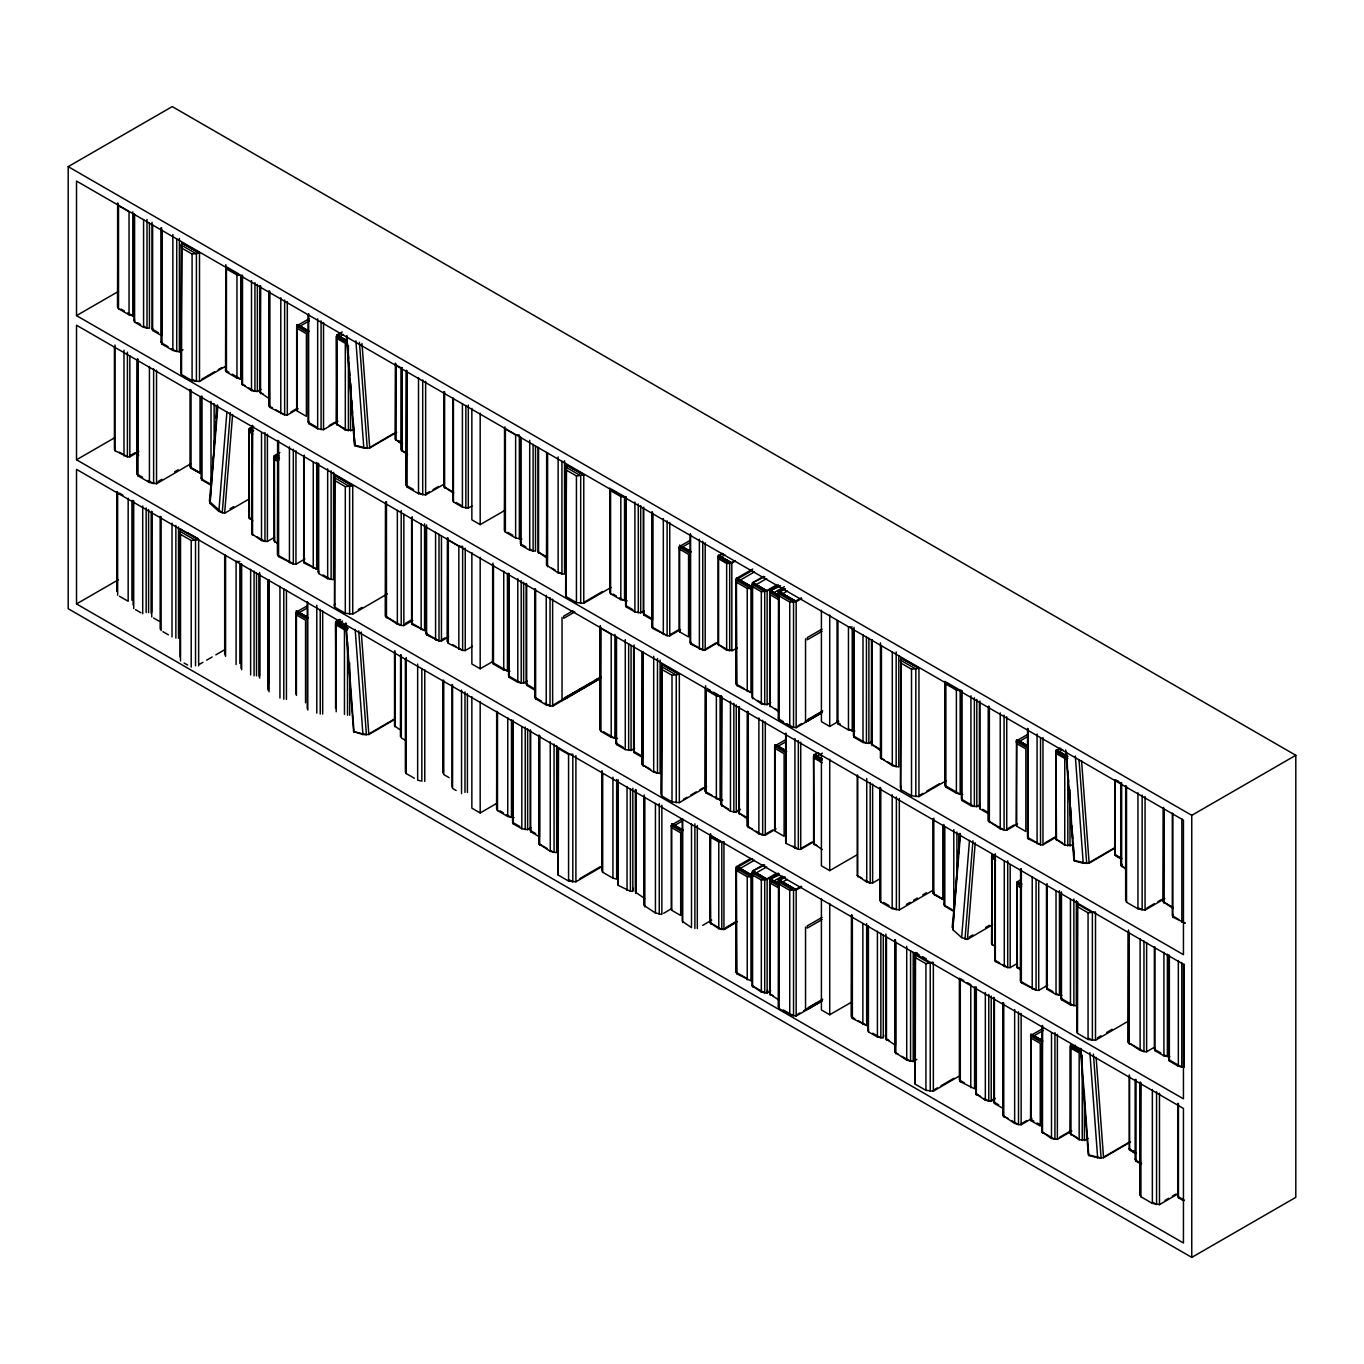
<?xml version="1.0" encoding="UTF-8"?>
<svg xmlns="http://www.w3.org/2000/svg" width="1364" height="1364" viewBox="0 0 1364 1364"><rect width="100%" height="100%" fill="white"/><g stroke="black" fill="none" stroke-linecap="round" stroke-linejoin="round"><path stroke-width="1.5" d="M217.183 405.125L209.988 503.418L218.854 511.415L224.634 513.239L248.078 499.582M212.051 472.592L209.408 501.338L222.23 512.915L230.345 412.525M212.392 468.381L213.415 455.781M213.756 451.586L214.762 438.969M215.103 434.775L216.126 422.175M216.467 417.964L217.49 405.364M209.988 503.418L217.848 406.131M218.854 511.415L226.901 412.03M224.634 513.239L232.613 414.503M992.651 924.707L967.417 939.421L961.637 937.597L952.754 929.6L959.796 833.404M954.152 907.162L952.174 927.52M954.476 902.968L958.227 856.745M958.551 852.551L960.086 833.643M952.754 929.6L960.444 834.427M961.637 937.597L969.497 840.326M964.996 939.097L972.941 840.787M967.417 939.421L975.226 842.782M633.015 890.436L633.254 888.322M767.335 992.105L767.557 990.008M883.463 1037.066L883.702 1034.969M201.292 477.792L202.025 480.06L211.011 485.243L211.011 401.323M944.059 903.957L944.809 906.242L953.794 911.425L953.794 829.602M1135.274 1158.871L1136.024 1161.156L1141.412 1164.259M350.667 430.103L345.314 430.069L336.448 423.965L336.448 336.448L336.772 335.05L342.245 331.912M1070.092 845.254L1064.755 845.22L1055.889 839.116L1055.889 751.598L1059.862 748.103M1084.516 1139.81L1079.163 1139.758L1070.297 1133.655L1070.621 1044.739L1080.561 1050.127M821.401 712.98L796.167 727.728L789.756 726.398L779.151 720.277L779.151 595.898L778.247 593.255L778.503 591.516L784.061 588.344M821.401 1001.295L796.167 1016.044L789.756 1014.714L779.151 1008.593L779.151 884.213L778.247 881.553L778.503 879.814L784.061 876.66M225.827 264.633L225.554 370.326L226.441 371.98L236.961 378.05L240.729 379.09L240.729 275.102L236.961 274.965L226.441 268.896L225.554 266.321L239.041 274.13M731.957 650.236L726.654 650.236L718.044 644.268L718.044 556.768L722.033 553.29M161.259 341.358L161.992 344.171L172.87 350.446L179.383 351.827L182.981 349.713M1020.596 979.932L1021.346 982.728L1036.077 990.213L1038.72 990.4L1047.74 985.132M132.802 211.846L132.802 315.851L129.034 314.811L118.515 308.741L117.628 307.088L117.901 203.475M225.827 369.081L225.554 370.326L228.93 372.27M472.438 646.331L465.243 650.526L462.635 650.423L448.33 643.314L447.443 641.66L447.716 538.047M564.543 460.776L564.543 574.193L558.132 572.863L546.623 565.19L546.879 452.678M776.116 828.869L765.289 835.194L762.681 835.024L758.878 833.864L747.37 826.192L747.625 711.582M778.503 717.532L779.151 720.277M837.326 720.993L837.939 723.892L848.459 729.962L854.853 731.104M779.151 1008.593L778.503 1005.831M959.659 1078.771L960.29 1081.669L974.578 1088.796L974.578 986.922M521.935 539.104L515.626 538.013L505.379 532.096L504.544 530.477L504.851 426.881M514.058 817.599L507.749 816.49L497.502 810.574L496.667 808.954L496.973 711.65M627.116 600.774L620.825 599.666L610.578 593.749L609.742 592.129L610.032 488.551M617.483 738.436L611.191 737.327L600.944 731.411L600.109 729.791L600.399 626.212M817.599 752.604L813.609 756.082L813.609 843.6L822.219 849.55M138.617 455.559L138.156 453.104M1177.985 1195.307L1178.445 1197.763L1183.85 1200.883M279.842 452.541L274.437 455.627L273.993 457.196L273.993 540.553L278.239 544.236M1027.723 745.869L1016.538 739.731L1016.112 824.64L1016.709 826.226L1025.847 831.494L1025.847 748.87L1016.709 743.602L1016.112 741.3L1027.655 747.966M1042.13 1040.408L1030.962 1034.27L1030.536 1119.179L1031.116 1120.765L1040.255 1126.05L1040.255 1043.426L1031.116 1038.157L1030.536 1035.839L1042.079 1042.505M933.556 889.942L899.319 909.924L892.192 908.646L880.786 902.064L879.899 900.291L880.291 787.488M1164.89 898.518L1145.061 910.095L1137.951 908.816L1126.528 902.235L1126.05 899.115M1177.507 1194.131L1159.485 1204.634L1152.358 1203.372L1140.935 1196.774L1140.065 1195.017L1140.457 1082.198M763.635 576.375L752.536 582.718L752.076 584.321L752.076 697.345L761.334 703.79L767.131 704.677L770.745 702.562M779.407 585.531L770.149 590.8L769.688 592.402L769.688 705.444L778.946 711.889L778.946 599.819L770.183 594.772L769.688 592.402L778.725 597.62M763.635 864.691L752.536 871.016L752.076 872.619L752.076 985.661L761.334 992.105L767.131 992.975L770.745 990.878M779.407 873.83L770.149 879.115L769.688 880.718L769.688 993.759L778.946 1000.187L778.946 888.135L770.183 883.071L769.688 880.718L778.725 885.935M995.549 946.974L991.645 943.735L991.969 854.819L992.89 854.989M308.605 330.804L297.113 324.581L297.267 328.451L306.406 333.72L306.406 416.344L297.267 411.076L297.113 408.279M273.993 540.553L274.437 539.343M199.502 381.46L199.502 253.175L181.685 242.877L181.395 374.486L192.085 380.658L199.502 381.46L225.009 366.609M182.384 529.709L180.815 529.351L180.082 531.38L180.082 656.988M352.73 614.073L352.73 485.789L334.896 475.49L334.606 607.099L345.297 613.271L352.73 614.073L387.325 593.903M562.48 699.476L562.036 700.67L562.036 617.329M690.133 553.307L679.119 546.947L679.647 549.215L688.564 554.364L688.564 636.971L679.647 631.839L679.562 629.094M583.775 603.314L583.775 475.03L566.401 465.005L566.026 596.545L576.443 602.564L583.775 603.314L611.106 587.407M679.34 802.646L679.34 674.362L661.966 664.319L661.574 795.877L672.009 801.896L679.34 802.646L706.654 786.721M149.443 223.133L149.443 328.247L143.578 327.326L134.593 322.143L134.473 319.602M152.495 327.94L152.615 330.463L161.6 335.663L161.6 227.822M138.855 451.586L129.853 456.838L127.415 456.804L114.985 450.734L114.866 448.193M274.607 537.228L267.395 541.44L264.957 541.406L261.513 540.519L251.982 533.921L252.425 425.568M308.554 421.05L308.656 423.573L317.659 428.773L323.524 429.694L337.948 421.271M333.549 472.404L333.549 579.632L327.667 578.711L318.682 573.511L318.579 570.987M471.893 505.976L468.295 508.073L462.413 507.152L453.428 501.969L453.308 499.429M412.047 621.933L412.167 624.473L424.579 630.56L424.579 523.793M426.472 632.35L426.591 634.874L439.003 640.961L441.442 640.995L448.654 636.783M853.898 734.753L854.017 737.293L863.003 742.476L868.885 743.397L872.483 741.3M881.025 750.814L871.494 744.198L871.937 640.057M883.292 934.937L883.292 1037.953L877.41 1037.032L868.425 1031.832L868.322 1029.309M961.825 797.991L961.944 800.532L970.929 805.715L976.812 806.653L980.409 804.538M988.951 706.228L988.951 814.052L979.966 808.869L979.864 806.329M1027.979 836.2L1028.098 838.724L1040.527 844.81L1042.966 844.845L1055.583 837.479M995.191 958.977L995.311 961.501L1007.723 967.588L1010.178 967.622L1017.374 963.41M994.271 1100.867L994.39 1103.408L1003.375 1108.591M1046.921 986.752L1047.041 989.292L1056.026 994.475L1061.908 995.396M1061.345 997.169L1061.465 999.693L1070.45 1004.893L1076.332 1005.814L1076.332 900.683M1172.75 914.579L1172.852 917.12L1185.282 923.206L1182.042 921.331M1154.814 1048.115L1154.933 1050.655L1163.918 1055.838L1169.801 1056.759M1169.238 1058.515L1169.357 1061.056L1178.343 1066.239L1184.225 1067.177L1184.225 964.16M1121.31 783.447L1121.31 859.013L1115.206 855.501L1115.155 853.745M1129.256 1074.934L1129.256 1149.068L1135.718 1153.569L1129.614 1150.04L1129.562 1148.3M520.912 542.719L520.946 545.208L529.709 550.255L535.506 551.141L535.506 446.028M509.011 674.754L509.045 677.26L517.808 682.307L523.623 683.193L527.22 681.079M526.64 682.853L526.674 685.342L535.421 690.406M513.034 821.213L513.069 823.703L521.832 828.749L527.629 829.636L531.244 827.539M530.647 829.295L530.681 831.784L539.445 836.848L539.445 735.367M626.11 604.388L626.144 606.878L634.908 611.924L640.705 612.811L644.302 610.697M643.723 612.47L643.757 614.959L652.521 620.023L652.521 512.199M616.477 742.033L616.511 744.539L625.275 749.586L631.072 750.473L634.669 748.359M634.09 750.132L634.124 752.621L642.887 757.685L642.887 651.958M690.576 641.609L690.61 644.098L702.767 650.014L705.188 650.031L717.788 642.666M769.688 705.444L770.149 704.336M813.353 841.997L800.736 849.363L798.332 849.346L786.176 843.429L786.141 840.94M770.149 992.651L769.688 993.759L773.303 995.839M180.952 372.645L181.685 242.877L199.195 252.442M334.163 605.258L334.896 603.792M946.258 780.685L918.944 796.61L911.51 795.809L900.82 789.637L901.11 786.329M958.858 1076.298L933.351 1091.166L925.934 1090.365L915.227 1084.192L915.534 952.584L917.102 952.924M1128.284 1021.159L1095.497 1040.255L1088.063 1039.453L1077.372 1033.281L1077.662 901.672M565.634 594.755L566.401 465.005L583.485 474.297M601.405 866.958L575.898 881.809L568.566 881.059L558.149 875.04L558.524 747.694M661.199 794.07L661.966 664.319L679.033 673.628M396.736 432.252L369.712 448.04L363.813 448.074L354.93 445.823L354.452 438.032M1074.355 859.456L1074.355 860.974L1083.238 863.224L1089.137 863.19L1114.371 848.459M1088.762 1153.995L1088.779 1155.53L1097.645 1157.763L1103.561 1157.729L1130.568 1141.958M725.836 927.656L736.475 921.246M129.785 455.815L135.275 452.626M241.957 275.119L241.957 383.966L251.505 390.581L257.37 391.502L260.984 389.388M158.19 481.441L161.822 479.31M174.575 471.876L178.207 469.745M253.704 426.71L249.186 428.637L248.862 430.035L248.862 517.553L252.766 520.792M137.133 359.192L137.133 474.109L138.003 475.883L149.426 482.464L156.536 483.743L190.79 463.76M290.992 411.962L296.482 408.757M268.947 290.975L268.947 405.824L269.919 407.41L284.65 414.878L287.31 415.065L298.119 408.757M329.184 425.602L334.674 422.397M354.197 428.773L350.548 430.888L350.548 382.755M369.9 447.375L393.633 433.513M277.591 442.26L277.591 554.96L278.58 556.563L293.311 564.031L295.954 564.219L304.973 558.95M425.756 493.887L429.404 491.756M433.036 489.625L438.509 486.437M406.216 370.394L406.216 485.328L407.103 487.084L418.509 493.666L425.636 494.944L443.658 484.425M405.432 623.382L410.905 620.177M385.5 503.606L385.5 616.323L397.35 624.201L401.204 625.394L403.846 625.582L412.866 620.313M441.39 639.972L445.039 637.841M369.03 733.849L394.605 718.913M345.586 623.416L353.583 731.564L362.943 734.531L368.843 734.514L394.077 719.783M669.792 634.908L678.931 629.571M651.804 512.012L651.804 626.86L652.725 628.412L667.115 635.692L669.741 635.863L680.551 629.537M552.71 705.29L565.497 697.805M569.163 695.674L581.951 688.189M585.616 686.058L591.089 682.853M594.755 680.721L598.404 678.573L594.926 680.585M534.722 588.788L534.722 697.243L535.626 698.794L546.231 704.915L552.642 706.245L601.302 677.806M705.376 649.162L716.339 642.751M737.293 647.832L731.82 651.02L731.82 563.127L718.385 555.37L731.82 563.127L735.469 561.03M798.059 725.699L801.708 723.568M805.374 721.437L810.847 718.231M814.513 716.083L818.161 713.952M736.458 811.256L740.123 809.125M721.198 695.964L721.198 804.811L730.456 811.256L736.27 812.143L739.868 810.028M765.357 834.239L772.672 829.96M663.654 913.3L670.866 909.089M800.941 848.493L811.904 842.082M702.716 925.372L711.718 920.103M736.713 922.064L723.943 929.515L718.777 928.731L710.167 922.763L710.508 833.864L710.167 922.763L721.812 929.481L721.812 841.98L710.167 835.245L710.712 924.076M857.206 775.008L857.206 875.5L866.737 882.099L870.181 882.985L872.619 883.019L879.831 878.808M1006.768 829.244L1014.083 824.981M988.389 708.257L988.389 820.975L1000.221 828.835L1004.092 830.028L1006.734 830.216L1017.544 823.89M906.412 904.434L910.061 902.303M913.692 900.172L917.341 898.058M922.797 894.869L926.446 892.738M1044.96 842.884L1055.941 836.49M1073.639 843.924L1069.99 846.038L1069.99 789.534M796.235 1015.089L799.884 1012.941M803.532 1010.809L807.198 1008.678M810.847 1006.53L816.337 1003.324M1089.324 862.525L1114.899 847.59M1147.005 907.964L1154.285 903.718M1157.934 901.587L1161.582 899.473M894.869 939.557L894.869 1052.275L906.719 1060.135L913.215 1061.516L916.83 1059.419M991.389 1100.305L995.055 1098.173M975.806 986.905L975.806 1093.672L985.337 1100.271L991.219 1101.191L994.816 1099.094M1021.193 1123.8L1026.666 1120.594M1002.796 1002.796L1002.796 1115.513L1014.646 1123.39L1018.499 1124.584L1021.142 1124.771L1031.968 1118.446M1128.267 931.919L1128.267 1042.505L1140.116 1050.365L1143.97 1051.576L1146.63 1051.763L1153.842 1047.535M1059.385 1137.44L1070.348 1131.029M1041.943 1027.194L1041.943 1131.864L1051.491 1138.463L1057.373 1139.383L1071.797 1130.978M1088.046 1138.463L1084.397 1140.594L1084.397 1092.462M1103.749 1157.064L1129.307 1142.145M1165.061 1200.388L1168.709 1198.257M1172.341 1196.143L1175.99 1194.012M201.684 379.277L214.523 371.792M218.206 369.644L221.872 367.513M230.073 508.738L233.721 506.607M358.289 609.572L361.954 607.44M584.133 602.206L602.479 591.516M564.287 698.419L567.884 696.322M571.499 694.225L575.096 692.128M578.694 690.031L584.116 686.876M587.713 684.779L591.311 682.682M600.791 678.215L564.236 699.493L564.474 697.908L601.319 676.646M820.412 712.571L805.544 722.153L805.544 638.812M822.373 712.468L807.761 720.976L807.982 719.391L822.731 710.883M683.364 799.389L687.03 797.258M690.713 795.11L696.22 791.904M699.885 789.773L703.551 787.625M579.922 878.552L600.109 866.805M919.285 795.485L922.951 793.354M926.616 791.205L939.472 783.72M816.814 1002.966L805.544 1010.451L805.544 927.111M822.373 1000.784L807.761 1009.292L807.982 1007.706L822.731 999.198M969.19 937.051L972.839 934.92M985.626 927.452L989.292 925.321M933.692 1090.041L937.358 1087.892M941.024 1085.761L953.879 1078.276M1097.389 1037.902L1101.055 1035.753M1106.562 1032.548L1112.069 1029.343M68.2 166.647L172.239 106.597L1295.8 755.281L1295.8 1197.353L1191.761 1257.403L68.2 608.719L68.2 166.647L1191.761 815.331L1295.8 755.281M76.52 315.613L1183.441 954.681L1183.441 820.139L76.52 181.071L76.52 315.613L118.498 291.367M309.458 320.745L298.392 327.138L298.392 324.905L309.44 318.579M76.52 459.77L1183.441 1098.838L1183.441 964.297L76.52 325.229L76.52 459.77L114.849 437.639M339.738 336.635L343.387 334.521M279.16 455.917L275.477 458.048L275.477 455.815L279.16 453.718M76.52 603.928L1183.441 1242.996L1183.441 1108.455L76.52 469.369L76.52 603.928L118.498 579.683M199.297 664.404L202.963 662.29M206.646 660.159L212.153 656.988M215.819 654.856L225.009 649.554M306.747 608.276L297.54 613.595L297.54 611.379L306.747 606.11M471.859 408.416L471.859 519.82L480.179 524.629L505.498 510.017M337.061 624.149L342.535 620.995M690.048 542.616L680.841 547.919L680.841 545.702L690.048 540.434M574.807 611.924L563.741 618.301L563.741 616.085L572.948 610.816M471.859 552.556L471.859 663.978L480.179 668.786L492.847 661.472M721.334 556.938L724.983 554.841M739.714 580.433L754.445 571.925M755.622 584.968L766.687 578.592M773.252 593.067L784.3 586.691M781.777 594.21L787.318 591.021M471.859 696.714L471.859 808.136L480.179 812.944L496.462 803.532M821.998 631.276L807.266 639.784L807.266 637.568L821.998 629.128M785.613 741.931L776.389 747.25L776.389 745.034L785.596 739.765M821.401 610.22L821.401 721.641L829.721 726.449L838.775 721.215M682.171 821.094L672.963 826.413L672.963 824.197L682.171 818.929M816.9 756.27L822.373 753.116M737.873 869.806L754.445 860.224M755.622 873.284L766.687 866.907M773.252 881.383L782.459 876.063M1019.675 741.215L1027.041 736.969M781.777 882.525L787.318 879.337M821.401 754.377L821.401 865.799L829.721 870.607L856.865 854.938M1059.18 751.786L1062.829 749.671M821.998 919.592L807.266 928.1L807.266 925.866L821.998 917.443M821.401 898.535L821.401 1009.957L829.721 1014.748L851.443 1002.216M1034.082 1035.77L1043.29 1030.451M1075.412 1045.284L1071.763 1047.381L1071.763 1045.046M1027.041 734.787L1017.834 740.055L1028.047 745.955M1020.801 879.746L1017.203 881.809L1016.777 883.378L1016.777 966.735L1021.022 970.418M1043.29 1028.286L1032.241 1034.611L1042.454 1040.493M341.546 333.276L336.772 335.05L336.448 423.965L348.4 430.853L348.4 345.433M252.834 426.54L249.186 428.637L252.63 430.615M339.568 619.427L335.595 622.922L335.595 708.342M335.919 707.319L335.919 621.507L340.693 619.75M719.51 555.659L723.142 553.596M752.689 569.061L736.475 578.319L736.168 580.007L736.168 683.995L737.003 685.615L750.967 692.537L750.967 588.549L736.168 580.007L737.003 685.615M744.386 688.752L736.168 683.995L736.475 578.319L737.873 578.711L752.604 570.305M778.247 584.798L767.131 591.141L752.536 582.718L764.829 576.716M776.048 585.309L766.841 590.561L752.536 582.718M801.725 598.54L796.167 601.712L789.756 602.018L770.149 590.8L780.617 585.855M783.345 721.675L778.247 718.726L778.503 591.516L779.935 591.925L785.459 588.771M801.265 597.892L795.741 601.047L778.503 591.516L796.167 601.712L796.167 727.728M822.339 759.543L813.95 754.701L818.707 752.911M750.882 858.399L736.475 866.634L736.168 868.305L736.168 972.31L737.003 973.93L750.967 980.852L750.967 876.864L736.168 868.305L737.003 973.93M746.04 978.005L736.168 972.31L736.475 866.634L737.873 867.027L752.604 858.621M764.829 865.032L752.536 871.016L767.131 879.456L778.247 873.113M776.048 873.608L766.841 878.876L752.536 871.016M778.776 875.211L770.149 879.115L779.27 884.384M778.247 1007.024L778.503 879.814L779.935 880.24L785.459 877.086M736.816 921.45L723.943 929.515L723.943 841.622L718.777 841.963L710.712 837.326M801.265 886.208L795.741 889.362L778.503 879.814L796.167 890.01L801.725 886.856M1062.709 843.054L1055.889 839.116L1056.196 750.2L1060.987 748.427M735.196 560.553L731.53 562.599L718.385 555.37M336.175 475.678L352.73 485.789L345.297 486.658L334.606 480.469L334.163 477.536L349.61 486.454L349.61 614.175M933.027 962.131L925.934 963.734L915.227 957.562L915.534 952.584L919.097 954.647M767.131 704.677L767.131 591.141L761.334 591.737L752.57 586.673L752.076 584.321L764.727 591.618L764.727 704.659L757.497 700.482M767.131 992.975L767.131 879.456L761.334 880.053L752.57 874.989L752.076 872.619L764.727 879.933L764.727 992.958L752.076 985.661M731.82 563.127L726.654 563.485L718.589 558.831L718.044 556.768L729.689 563.485L729.689 650.986L718.044 644.268M796.167 1016.044L796.167 890.01L789.756 890.317L779.151 884.213M580.689 603.434L580.689 475.712L565.634 467.017L566.026 469.932L576.443 475.951L583.775 475.03L566.401 465.005M676.254 802.765L676.254 675.027L661.199 666.348L661.574 669.247L672.009 675.265L679.34 674.362L661.966 664.319M558.149 875.04L558.149 748.427L568.566 754.445L572.812 754.207L572.812 881.928L569.47 880.002M192.955 379.584L196.399 381.562L196.399 253.84L180.952 244.923L181.395 247.873L192.085 254.045L199.502 253.175L181.685 242.877M195.529 665.905L195.529 540.297L180.082 531.38L180.525 534.33L191.216 540.502L198.65 539.65L198.65 665.837M915.824 796.712L915.824 668.991L900.376 660.074L900.82 663.023L911.51 669.195L918.944 668.326L901.11 658.028L900.376 787.795M1088.949 1038.379L1092.376 1040.357L1092.376 912.618L1076.929 903.701L1077.372 906.651L1088.063 912.823L1095.497 911.97L1095.497 1040.255M617.756 781.402L617.756 883.974L618.267 885.372L630.407 891.289L632.828 891.306L632.828 788.29M336.192 625.019L344.461 629.793L347.53 629.81L335.595 622.922L336.192 711.769M1056.486 753.695L1064.755 758.469L1067.824 758.486L1055.889 751.598L1056.486 840.446M505.379 532.096L505.379 428.995L515.626 434.911L519.343 435.014L519.343 539.019M609.742 592.129L609.742 488.142L610.578 490.665L620.825 496.581L624.542 496.684L624.542 600.689L619.597 597.824M737.003 582.53L747.25 588.447L750.967 588.549M715.162 797.156L720.107 800.003L706.126 793.081L705.29 791.461L705.29 687.456L706.126 689.979L716.373 695.913L720.107 696.015L720.107 800.003L722.681 800.088M737.003 870.829L747.25 876.745L750.967 876.864M510.034 671.156L503.725 670.048L493.478 664.132L492.643 662.512L492.643 564.884M934.067 892.346L932.806 892.312L933.811 894.273L942.797 899.456L942.797 825.476M447.443 641.66L447.443 537.655L448.33 540.212L458.85 546.282L462.635 546.418L462.635 650.423L459.259 648.48M239.876 561.559L236.091 561.422L236.091 664.524M852.244 626.997L848.459 626.86L848.459 729.962M960.171 690.252L944.979 681.471L945.866 684.029L956.386 690.099L960.171 690.252L960.171 794.24L962.779 794.342M643.927 796.9L643.927 905.355L655.436 913.028L661.864 914.357L661.864 805.135M1122.436 864.469L1120.731 865.305L1125.198 868.68M274.59 542.122L274.437 455.627L278.87 457.793M691.105 552.045L679.562 545.378L690.781 551.448M786.67 751.376L775.127 744.71L786.346 750.78M683.228 830.54L671.685 823.873L682.904 829.943M356.277 445.551L367.257 448.33L359.431 342.296M355.407 732.025L366.405 734.787L358.715 630.884M308.094 617.875L296.244 611.038L307.752 617.261M303.712 457.025L303.712 561.695L304.257 563.11L316.687 569.197L316.687 462.43M601.865 770.882L601.865 870.624L602.7 872.244L612.947 878.16L616.664 879.166L616.664 779.424M945.252 681.864L944.979 785.476L945.866 787.13L956.386 793.2L960.171 794.24L944.979 785.476L944.979 681.471M851.46 914.903L851.46 1016.777L852.364 1018.431L866.652 1025.54L866.652 923.667M420.453 780.924L417.657 780.14L417.657 664.115M642.171 651.804L642.171 764.522L653.697 772.194L660.108 773.524L660.108 660.108M538.746 735.23L538.746 843.685L550.255 851.358L556.665 852.688L556.665 745.579M880.462 642.887L880.462 757.719L892.295 765.596L898.808 766.977L898.808 655.658M1115.206 855.501L1115.206 779.918L1118.582 781.299M918.62 667.593L901.11 658.028L918.944 668.326L918.944 796.61M180.815 529.351L198.326 538.899L187.703 532.778M770.149 590.8L779.1 595.71M679.562 545.378L690.474 551.363M775.127 744.71L786.022 750.694M671.685 823.873L682.597 829.858M770.149 879.115L779.1 884.008M346.882 340.608L336.772 335.05L347.104 341.017M308.281 330.719L297.113 324.581L308.946 331.418M813.95 754.701L822.168 759.219M347.701 628.003L335.919 621.507L347.973 628.48M296.244 611.038L307.429 617.193M1077.117 1137.593L1070.297 1133.655L1070.621 1044.739L1080.714 1050.314M753.15 587.543L736.475 578.319L751.837 587.202M753.15 875.841L736.475 866.634L751.837 875.5M611.379 489.079L624.542 496.684M1115.206 779.918L1119.776 782.561M395.731 364.154L395.407 439.378L401.886 443.88L395.407 439.378L395.407 363.131L395.765 364.768L401.886 368.297M1057.356 750.507L1067.91 756.594L1056.196 750.2L1066.546 756.168M346.729 340.437L337.914 335.356L337.914 337.692M779.935 591.925L796.167 601.712M346.695 342.364L336.448 336.448L337.044 425.295M337.044 338.545L345.314 343.319L345.314 430.069M778.247 593.255L793.541 602.087L793.541 727.558L786.738 723.636M771.41 591.106L779.56 595.829M753.781 583.025L767.131 591.141M737.873 578.711L751.445 586.554M1016.538 739.731L1028.388 746.568M308.23 332.816L296.687 326.149L296.687 409.49M1114.831 780.396L1114.831 854.529L1121.907 858.604M398.936 441.407L402.465 443.453M406.165 452.967L401.306 450.154L401.306 367.615M1123.987 867.18L1120.731 865.305L1120.731 782.766M401.425 368.399L401.306 450.154L407.563 454.57M1173.04 907.452L1163.304 901.826L1163.304 808.835M443.88 391.587L443.88 486.675L453.615 492.302M1163.577 807.369L1163.304 901.826L1173.023 908.407M443.88 486.675L453.598 493.257M456.122 502.429L460.981 505.243M840.429 724.182L837.053 722.238L837.053 620.364M848.868 729.058L852.244 731.002L852.244 629.128M1178.786 919.455L1172.307 915.704L1172.307 813.132M121.004 309.031L124.363 310.975M127.739 312.919L132.802 315.851M507.834 532.369L512.762 535.217M232.289 374.213L240.729 379.09M613.033 594.039L616.306 595.932M873.113 745.136L879.61 748.887M158.548 332.799L152.052 329.048L152.052 222.298M538.064 447.256L538.064 551.909L547.1 557.126M982.66 809.329L989.156 813.063M263.235 394.179L259.978 392.303L259.978 285.536M538.064 551.909L547.322 558.353L547.322 452.643M650.492 617.756L643.262 613.578L643.262 508.908M137.27 322.603L140.526 324.479M143.766 326.354L147.005 328.23L147.005 219.365M260.422 286.065L259.978 392.303L269.526 398.902M525.873 546.947L520.451 543.827L520.451 437.06M529.488 549.044L533.102 551.124L533.102 444.374M241.957 383.966L245.196 385.842M248.453 387.717L254.932 391.468L254.932 282.621M316.226 426.847L308.111 422.158L308.111 315.408M632.862 609.657L625.633 605.497L625.633 496.632M168.011 346.609L161.02 342.569L161.02 227.737M171.489 348.621L176.723 351.639L176.723 238.922M551.721 568.14L555.114 570.101M558.524 572.062L561.934 574.039L561.934 461.322M880.462 757.719L883.94 759.731M887.435 761.76L896.165 766.79L896.165 651.958M272.442 407.836L268.947 405.824L269.185 291.197M275.937 409.848L284.65 414.878L284.65 300.046M1138.48 907.878L1142.145 909.993L1142.145 795.076M413.548 489.557L406.216 485.328L406.608 370.411M419.038 492.728L422.704 494.842L422.704 379.925M747.677 690.644L750.967 692.537M775.11 708.581L778.725 710.661M706.944 688.411L710.235 690.32M713.525 692.213L720.107 696.015M995.413 856.797L991.969 854.819L991.645 943.735M334.896 475.49L352.73 485.789M995.055 858.195L991.645 856.217L992.242 945.064M253.636 430.836L250.123 428.808L253.329 430.751M815.075 754.991L821.946 758.947M992.242 858.314L995.549 860.224M252.272 432.013L248.862 430.035L249.459 518.883M821.912 760.89L813.609 756.082L814.155 844.913M249.459 432.132L252.766 434.042M814.155 758.145L822.219 762.8M1021.653 883.974L1017.203 881.809L1020.579 883.77M1021.721 886.242L1016.777 883.378L1017.356 968.304M274.437 455.627L279.501 458.56M1017.356 885.696L1021.022 887.794M278.955 460.06L273.993 457.196L274.59 459.515L278.239 461.612M774.684 746.261L775.212 748.546L784.112 753.678L784.112 836.303L775.212 831.17L774.684 829.602L774.684 746.261L785.698 752.638M952.038 909.618L943.939 904.946L943.939 824.504M210.891 484.373L201.156 478.764L201.156 396.225M248.862 517.553L252.272 519.514M813.609 843.6L816.934 845.527M1016.777 966.735L1020.067 968.628M533.392 688.138L526.163 683.961L526.163 583.485M857.206 875.5L862.065 878.297M865.322 880.172L870.181 882.985L870.181 782.51M1160.866 1052.991L1154.37 1049.24L1154.37 946.667M1164.106 1054.866L1167.362 1056.725L1167.362 954.152M119.299 452.132L127.415 456.804L127.415 352.151M452.507 644.575L455.883 646.519M603.399 731.701L614.908 738.333L614.908 634.345M1052.974 991.628L1046.478 987.877L1046.478 885.304M1056.213 993.504L1059.453 995.379L1059.453 890.709M711.872 795.263L705.29 791.461L705.597 685.785M424.579 630.56L411.604 623.058L411.604 518.388M642.666 756.457L633.629 751.24L633.629 646.57M999.624 962.899L994.748 960.086L994.748 855.433M1002.864 964.774L1007.723 967.588L1007.723 860.82M316.687 569.197L303.712 561.695L304.155 455.457M746.04 817.087L738.811 812.91L738.811 708.24M739.288 706.671L738.811 812.91L748.086 819.338L748.086 711.514M623.229 747.319L615.999 743.141L615.999 636.391M256.841 536.717L264.957 541.406L264.957 432.558M322.995 574.909L331.111 579.598L331.111 470.751M728.427 808.988L721.198 804.811L721.658 696.475M792.91 846.209L798.332 849.346L798.332 740.499M541.525 701.164L534.722 697.243L534.978 588.924M544.935 703.125L550.033 706.075L550.033 597.62M883.565 902.405L889.055 905.577M892.721 907.691L896.387 909.805L896.387 797.019M650.679 769.432L642.171 764.522L642.444 652.009M654.089 771.393L657.482 773.354L657.482 658.522M142.623 477.281L137.133 474.109L137.525 359.192M148.113 480.469L153.62 483.64L153.62 368.723M749.075 827.164L752.468 829.124M755.878 831.102L762.681 835.024L762.681 720.192M119.401 493.12L122.913 495.149M922.661 956.693L926.224 958.756M963.785 980.614L960.29 978.585L960.29 1081.669M967.298 982.626L970.793 984.655L970.793 1087.739M1070.621 1044.739L1080.953 1050.706M337.061 621.813L347.615 627.917M1080.527 1052.053L1070.297 1046.154L1070.893 1135.001M779.935 880.24L796.167 890.01M1070.893 1048.234L1079.163 1053.008L1079.163 1139.758M778.247 881.553L793.541 890.402L793.541 1015.873L783.345 1009.974M779.56 884.128L771.41 879.422L771.41 882.44M671.241 825.442L671.77 827.709L680.687 832.858L680.687 915.466L671.77 910.334L671.241 908.782L671.241 825.442L682.256 831.801M1030.962 1034.27L1042.795 1041.107M737.873 867.027L751.445 874.87M295.817 693.884L295.817 612.624L307.36 619.273M295.817 612.624L296.414 614.925L305.553 620.194L305.553 702.818M1129.256 1149.068L1136.314 1153.143M394.537 651.719L394.537 725.836L399.499 729.467M1141.634 1163.594L1135.138 1159.86L1135.138 1079.436M404.903 740.004L401.306 737.924L401.306 656.101M1184.208 1200.132L1177.729 1196.381L1177.729 1103.391M449.131 777.651L443.743 774.547L443.743 680.261M499.957 810.864L503.248 812.756M506.538 814.666L511.466 817.513L511.466 719.885M1030.536 1119.179L1033.827 1121.089M1037.117 1122.998L1042.079 1125.846M535.609 833.54L530.187 830.403L530.187 729.928M854.836 1018.72L851.46 1016.777L851.733 915.261M858.212 1020.681L866.652 1025.54M964.45 1082.948L959.386 1080.015L959.386 978.141M519.803 826.482L512.574 822.322L512.574 721.829M635.368 789.5L635.368 892.073L644.643 898.518M456.156 790.506L452.558 788.443L452.558 684.83M119.401 596.221L128.165 601.268L128.165 498.184M885.901 934.084L885.901 1038.754L889.14 1040.63M998.687 1104.806L993.827 1101.993L993.827 997.34M682.239 818.639L682.239 921.212L691.497 927.639L691.497 824.044M885.901 1038.754L895.449 1045.353L895.449 939.643M153.552 617.977L158.94 621.08M872.738 1033.23L880.854 1037.919L880.854 933.249M975.806 1093.672L980.665 1096.486M983.904 1098.361L988.781 1101.157L988.781 994.407M135.513 609.64L140.918 612.76M547.237 848.596L538.746 843.685L539.002 735.384M550.647 850.556L554.057 852.517L554.057 744.062M898.347 1054.287L894.869 1052.275L895.091 939.745M901.843 1056.299L910.572 1061.345L910.572 950.759M1008.03 1118.531L1002.796 1115.513L1003.017 1002.983M1011.525 1120.56L1018.499 1124.584L1018.499 1011.866M1152.887 1202.417L1156.553 1204.531L1156.553 1091.746M162.947 631.685L168.386 634.823M405.364 659L405.364 771.785L406.233 773.558L414.383 778.264M184.089 663.023L187.652 665.069M1021.789 884.145L1018.243 881.996L1018.243 884.23M275.477 455.815L279.023 457.98M399.123 440.947L402.533 443.3M1132.973 1150.636L1136.365 1152.989M1114.831 854.529L1121.31 859.013M767.131 879.456L753.781 871.323L753.781 874.341M1081.567 760.703L1089.137 863.19M1079.009 759.577L1086.699 863.48L1073.877 860.241L1065.727 749.978M1075.309 756.014L1083.238 863.224M1096.127 1057.339L1103.561 1157.729M1093.417 1054.116L1101.106 1158.019L1088.284 1154.779L1080.441 1048.763M1089.87 1052.667L1097.645 1157.763M1066.46 752.775L1067.398 765.323M1067.859 771.598L1068.626 782.066M1069.086 788.341L1070.024 800.89M1070.484 807.164L1071.405 819.713M1071.882 825.987L1072.803 838.536M1073.263 844.81L1074.201 857.359M1066.273 751.666L1074.355 860.974M1080.851 1048.319L1088.779 1155.53M361.989 343.455L369.712 448.04M355.885 340.864L363.813 448.074M346.882 335.544L347.189 339.721M347.65 345.996L348.587 358.544M348.894 362.722L349.815 375.271M350.429 383.642L351.213 394.111M351.673 400.385L352.594 412.934M353.071 419.208L353.992 431.757M346.848 336.516L354.93 445.823M346.439 336.942L354.435 445.09M361.272 632.009L368.843 734.514M355.169 629.435L362.943 734.531M345.979 622.99L354.06 732.298M190.039 466.13L191.045 468.091L200.031 473.274L200.031 397.18M1191.761 815.331L1191.761 1257.403M1181.838 818.707L1181.838 922.303M1181.787 962.473L1181.787 1067.142L1168.795 1059.64L1168.795 954.988M1178.343 960.529L1178.343 1066.239M1178.445 1103.493L1178.445 1197.763M1172.852 813.524L1172.852 917.12M1169.357 955.346L1169.357 1061.056M1164.038 808.954L1164.038 903.224M1163.918 952.243L1163.918 1055.838M1159.485 1093.195L1159.485 1204.634M1154.933 947.042L1154.933 1050.655M1152.358 1089.444L1152.358 1203.372M1146.63 942.541L1146.63 1051.763M1145.061 796.542L1145.061 910.095M1143.97 940.99L1143.97 1051.576L1128.267 1042.505L1128.505 929.975M1140.935 1082.863L1140.935 1196.774M1140.116 938.637L1140.116 1050.365M1140.065 1082.232L1140.065 1195.017M1137.951 792.791L1137.951 908.816M1136.024 1079.333L1136.024 1161.156M1129.562 1075.974L1129.614 1150.04M1129.239 932.362L1129.239 1044.091M1126.528 786.21L1126.528 902.235M1125.658 785.545L1125.658 900.462M1121.6 782.68L1121.6 866.6M1088.063 912.823L1088.063 1039.453M1082.232 1055.122L1082.232 1140.56M1077.372 906.651L1077.372 1033.281M1076.929 903.701L1076.929 1031.44M1073.877 899.029L1073.877 1005.779L1060.902 998.278L1060.902 893.625M1070.45 899.166L1070.45 1004.893M1067.824 771.001L1067.824 846.004M1064.755 758.469L1064.755 845.22M1061.465 891.868L1061.465 999.693M1057.373 1034.27L1057.373 1139.383M1056.026 890.88L1056.026 994.475M1054.935 1032.599L1054.935 1139.349L1041.943 1131.864L1042.386 1025.626M1051.491 1032.753L1051.491 1138.463M1047.041 883.582L1047.041 989.292M1042.966 737.617L1042.966 844.845M1042.505 1025.455L1042.505 1133.279M1040.527 738.043L1040.527 844.81L1027.535 837.308L1027.535 728.461M1038.72 881.178L1038.72 990.4M1037.083 733.968L1037.083 843.924M1036.077 879.627L1036.077 990.213L1020.374 981.142L1020.596 868.612M1032.224 877.274L1032.224 989.019M1031.116 1038.157L1031.116 1120.765M1028.098 728.785L1028.098 838.724M1021.346 868.902L1021.346 982.728M1021.142 1013.452L1021.142 1124.771M1016.709 743.602L1016.709 826.226M1014.646 1009.548L1014.646 1123.39M1010.178 864.606L1010.178 967.622M1006.734 716.799L1006.734 830.216M1004.296 860.974L1004.296 966.701M1004.092 715.196L1004.092 830.028L988.389 820.975L988.61 706.33M1003.768 1003.256L1003.768 1117.099M1000.221 712.878L1000.221 828.835M995.311 853.676L995.311 961.501M994.39 997.698L994.39 1103.408M991.219 996.078L991.219 1101.191M989.36 706.603L989.36 822.56M985.337 992.446L985.337 1100.271M979.966 701.028L979.966 808.869M979.42 702.784L979.42 807.454M976.812 699.425L976.812 806.653M976.351 987.246L976.351 1095.087M974.373 697.771L974.373 806.618L961.381 799.116L961.381 690.269M970.929 695.776L970.929 805.715M961.944 690.593L961.944 800.532M959.028 833.967L959.028 853.097M956.914 832.006L956.914 870.096M956.386 690.099L956.386 793.2M945.866 684.029L945.866 787.13M944.809 826.516L944.809 906.242M933.811 818.161L933.811 894.273L942.371 898.825L932.806 893.147L932.806 818.656M933.351 962.865L933.351 1091.166M930.231 1091.268L930.231 963.53L914.784 954.612L914.784 1082.351M925.934 963.734L925.934 1090.365M915.227 957.562L915.227 1084.192M913.215 952.311L913.215 1061.516M911.51 669.195L911.51 795.809M906.719 946.292L906.719 1060.135M900.82 663.023L900.82 789.637M899.319 798.469L899.319 909.924M895.841 942.132L895.841 1053.861M892.295 651.753L892.295 765.596M892.192 794.735L892.192 908.646M886.464 936.574L886.464 1040.169M881.434 645.479L881.434 759.305M880.786 788.136L880.786 902.064M879.899 787.505L879.899 900.291M877.41 931.305L877.41 1037.032M872.619 784.198L872.619 883.019M872.039 639.904L872.039 745.614M871.494 639.546L871.494 744.198M868.885 638.284L868.885 743.397M868.425 926.122L868.425 1031.832M867.879 925.764L867.879 1030.417M866.737 778.503L866.737 882.099M866.447 636.613L866.447 743.38L853.455 735.878L853.455 629.111M863.003 634.652L863.003 742.476M862.866 923.513L862.866 1024.5M857.751 775.417L857.751 876.899M854.017 627.355L854.017 737.293M852.364 915.346L852.364 1018.431M837.939 620.791L837.939 723.892M829.721 615.028L829.721 726.449M829.721 759.185L829.721 870.607M829.721 903.343L829.721 1014.748M800.736 742.135L800.736 849.363M794.939 738.538L794.939 848.476M789.756 602.018L789.756 726.398M789.756 890.317L789.756 1014.714M786.176 733.474L786.176 843.429M785.681 733.184L785.681 842.031M775.212 748.546L775.212 831.17M770.183 594.772L770.183 706.825M770.183 883.071L770.183 995.14M765.289 721.778L765.289 835.194M761.334 591.737L761.334 703.79M761.334 880.053L761.334 992.105M758.878 717.907L758.878 833.864M752.57 586.673L752.57 698.743M752.57 874.989L752.57 987.042M748.29 711.786L748.29 827.743M747.37 711.343L747.37 826.192M747.25 588.447L747.25 691.531M747.25 876.745L747.25 979.846M739.322 706.467L739.322 814.291M736.27 704.915L736.27 812.143M733.849 703.261L733.849 812.126M730.456 701.318L730.456 811.256M726.654 563.485L726.654 650.236M721.709 696.254L721.709 806.192M718.589 558.831L718.589 645.581M718.777 841.963L718.777 928.731M716.373 695.913L716.373 798.997M706.126 689.979L706.126 793.081M705.188 542.804L705.188 650.031M702.767 541.167L702.767 650.014L690.116 642.717L690.116 533.87M699.374 539.206L699.374 649.162M697.311 825.51L697.311 928.526M694.89 823.839L694.89 928.509M690.61 534.159L690.61 644.098M682.733 818.997L682.733 922.593M679.647 549.215L679.647 631.839M679.119 546.947L679.119 630.287M672.009 675.265L672.009 801.896M671.77 827.709L671.77 910.334M669.741 522.446L669.741 635.863M667.115 520.86L667.115 635.692L651.804 626.86L652.077 512.25M663.313 518.593L663.313 634.533M661.574 669.247L661.574 795.877M659.238 803.601L659.238 914.187M655.436 803.396L655.436 913.028M653.697 656.237L653.697 772.194M652.725 514.569L652.725 628.412M644.848 797.275L644.848 906.907M644.2 794.939L644.2 904.161M643.757 507.135L643.757 614.959M643.092 652.231L643.092 766.074M640.705 505.584L640.705 612.811M638.284 503.947L638.284 612.794M635.88 789.858L635.88 893.454M635.846 790.046L635.846 890.965M634.908 501.986L634.908 611.924M634.09 645.019L634.124 752.621M631.072 645.342L631.072 750.473M630.407 788.716L630.407 891.289M628.651 643.689L628.651 750.456M627.031 786.823L627.031 890.419M626.144 496.922L626.144 606.878M625.275 639.648L625.275 749.586M620.825 496.581L620.825 599.666M618.267 781.76L618.267 885.372M618.233 779.85L618.233 882.866M616.511 636.698L616.511 744.539M612.947 777.173L612.947 878.16M611.191 737.327L611.191 634.243L600.944 628.327L600.944 731.411M610.578 490.665L610.578 593.749M602.7 773.371L602.7 872.244M602.155 771.223L602.155 869.397M600.109 625.803L600.109 729.791M576.443 475.951L576.443 602.564M575.898 755.622L575.898 881.809M568.566 754.445L568.566 881.059M566.026 469.932L566.026 596.545M558.132 456.923L558.132 572.863M557.757 747.643L557.757 873.25M552.642 599.12L552.642 706.245M550.255 741.743L550.255 851.358M547.527 452.916L547.527 566.742M546.623 452.473L546.623 565.19M546.231 595.284L546.231 704.915M539.65 735.622L539.65 845.237M538.558 447.58L538.558 553.29M535.626 589.163L535.626 698.794M530.681 730.303L530.681 831.784M529.709 440.316L529.709 550.255M527.629 728.717L527.629 829.636M526.674 583.86L526.674 685.342M525.225 727.046L525.225 829.619M523.623 582.275L523.623 683.193M521.832 727.268L521.832 828.749M521.201 580.604L521.201 683.176L508.55 675.862L508.55 573.289M520.946 437.384L520.946 545.208M517.808 578.711L517.808 682.307M515.626 434.911L515.626 538.013M513.069 720.107L513.069 823.703M509.045 573.647L509.045 677.26M507.749 717.617L507.749 816.49M507.442 573.426L507.442 671.054L492.643 662.512L492.95 563.11M504.544 428.603L504.544 530.477M503.725 571.175L503.725 670.048M497.502 711.701L497.502 810.574M496.667 711.326L496.667 808.954M493.478 565.259L493.478 664.132M480.179 413.207L480.179 524.629M480.179 557.365L480.179 668.786M480.179 701.522L480.179 812.944M468.295 405.057L468.295 508.073M467.426 693.628L467.426 792.45M465.857 405.483L465.857 508.056M465.243 548.175L465.243 650.526M464.988 691.94L464.988 792.433M462.413 403.556L462.413 507.152M461.543 690.031L461.543 793.626M458.85 546.282L458.85 649.383M453.428 398.373L453.428 501.969M452.865 397.981L452.865 500.554M452.013 684.455L452.013 787.028M448.33 540.212L448.33 643.314M444.613 391.707L444.613 488.073M443.283 680.824L443.283 772.092M443.01 680.159L443.01 773.149M441.442 535.864L441.442 640.995M439.003 534.211L439.003 640.961L426.028 633.459L426.028 526.709M435.576 532.233L435.576 640.074M426.591 524.935L426.591 634.874M425.636 381.391L425.636 494.944M424.767 669.963L424.767 781.419M421.851 668.513L421.851 781.299M421.152 523.947L421.152 629.657M418.509 377.64L418.509 493.666M412.167 516.649L412.167 624.473M407.103 371.059L407.103 487.084M406.233 657.516L406.233 773.558M405.756 658.983L405.756 768.324M403.846 514.262L403.846 625.582M402.175 367.53L402.175 451.45M401.204 510.545L401.204 625.394L385.5 616.323L385.722 501.696M401.016 654.754L401.016 730.337M400.573 654.873L400.436 736.628M397.35 510.358L397.35 624.201M395.765 364.768L395.765 440.35M394.912 653.339L394.912 726.807M394.861 650.611L394.861 722.937M386.472 501.969L386.472 617.909M349.695 662.955L349.695 715.265M347.53 642.308L347.53 715.248M345.297 486.658L345.297 613.271M344.461 629.793L344.461 714.429M334.606 480.469L334.606 607.099M327.667 468.773L327.667 578.711M323.524 322.467L323.524 429.694M322.671 611.038L322.671 714.054M321.086 320.813L321.086 429.66M320.233 609.367L320.233 714.037M318.682 463.572L318.682 573.511M318.136 463.248L318.136 572.113M317.659 318.818L317.659 428.773M316.789 605.292L316.789 713.116M313.243 462.584L313.243 568.294M308.656 313.635L308.656 423.573M307.804 602.223L307.804 710.047M307.241 601.882L307.241 708.632M304.257 455.286L304.257 563.11M297.267 328.451L297.267 411.076M296.414 614.925L296.414 695.418M295.954 450.802L295.954 564.219M293.311 449.199L293.311 564.031L277.591 554.96L277.83 440.333M289.441 446.881L289.441 562.838M287.31 301.649L287.31 415.065M286.44 590.22L286.44 699.442M283.797 588.634L283.797 699.221M280.796 297.744L280.796 413.684M279.944 586.315L279.944 698.044M278.58 440.606L278.58 556.563M269.919 291.453L269.919 407.41M269.066 580.041L269.066 691.77M268.657 579.649L268.657 683.262M268.316 579.751L268.316 688.973M268.094 579.581L268.094 690.167M267.395 434.212L267.395 541.44M261.513 432.695L261.513 540.519M260.541 285.877L260.541 393.719M259.672 574.466L259.672 678.061M259.569 572.522L259.569 675.538M259.126 574.108L259.126 676.68M257.37 284.275L257.37 391.502M256.517 572.846L256.517 675.862M254.079 571.175L254.079 675.845M252.528 425.38L252.528 535.319M251.982 427.154L251.982 533.921M251.505 280.626L251.505 390.581M250.635 569.214L250.635 674.924M242.519 275.443L242.519 385.381M241.65 564.031L241.65 669.741M241.087 563.69L241.087 668.343M239.876 563.69L239.876 663.433M236.961 274.965L236.961 378.05M226.441 268.896L226.441 371.98M225.572 555.353L225.572 656.34M224.958 555.284L224.958 653.458M224.685 554.926L224.685 654.669M216.262 405.654L216.262 418.407M214.148 403.71L214.148 452.388M202.025 396.14L202.025 480.06M192.085 254.045L192.085 380.658M191.216 540.502L191.216 667.132M191.045 389.882L191.045 468.091L201.309 473.564L190.039 466.965L190.039 389.439M181.395 247.873L181.395 374.486M180.525 534.33L180.525 660.96M179.383 238.41L179.383 351.827M178.514 526.981L178.514 638.301M175.871 525.396L175.871 638.113M172.87 234.489L172.87 350.446M172.017 523.077L172.017 636.903M161.992 230.328L161.992 344.171M161.14 516.786L161.14 630.628M160.168 516.325L160.168 629.043M156.536 370.19L156.536 483.743M152.615 224.753L152.615 330.463M151.745 616.937L151.745 511.227L151.643 612.3M151.199 512.949L151.199 613.425M149.426 366.439L149.426 482.464M148.591 509.607L148.591 612.624M146.153 507.937L146.153 612.607M143.578 219.502L143.578 327.326M142.709 505.976L142.709 613.8M138.156 359.721L138.003 475.883M137.9 359.073L137.9 454.178M134.593 214.319L134.593 322.143M134.03 213.978L134.03 320.728M133.723 500.776L133.723 608.617M133.16 500.435L133.16 605.105M131.95 500.452L131.95 600.194M129.853 355.919L129.853 456.838M129.034 314.811L129.034 211.71L118.515 205.64L118.515 308.741M123.971 350.207L123.971 455.917M117.628 203.083L117.628 307.088M117.645 492.114L117.645 595.198M117.031 492.029L117.031 590.22M116.758 491.671L116.758 591.43M114.985 345.007L114.985 450.734M114.423 346.746L114.423 449.319"/></g></svg>
